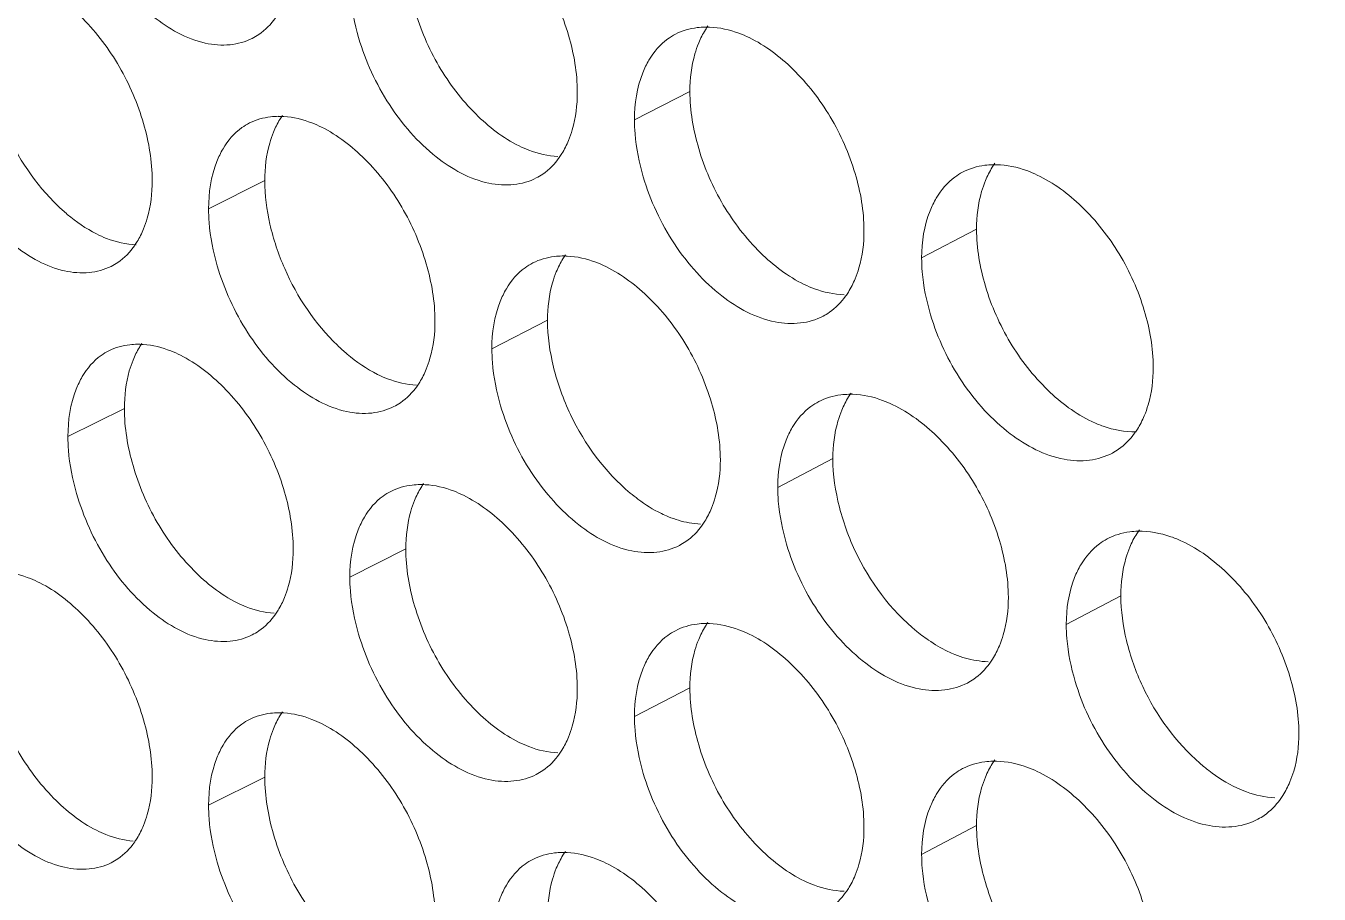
# Model space of a CAD drawing. Header units: millimetres. Extents: x 1177 to 4147, y 93 to 2194.
# Drawn here: x 2580.43 to 2597.5, y 1020.94 to 1032.4 of the extents above; entities that cross this region are included whole.
import ezdxf

# ---------------------------------------------------------------- set-up
doc = ezdxf.new("R2010")
doc.units = ezdxf.units.MM
doc.header["$LTSCALE"] = 0.1
doc.layers.get('0').update_dxf_attribs({"lineweight": 13})
doc.layers.add('标注', color=251, linetype='Continuous', lineweight=9)

# ---------------------------------------------------------------- blocks, each defined once
blk = doc.blocks.new('02')
blk.add_open_spline([(4464.256, 1081.959), (4470.898, 1078.69), (4498.426, 1065.614), (4526.651, 1054.018), (4548.28, 1045.99)], degree=3, knots=[0, 0, 0, 0, 0.242917, 1, 1, 1, 1])
at = {"layer": '标注'}
for p, q in [((4467.979, 1064.892), (4466.934, 1064.354)), ((4459.965, 1063.211), (4458.906, 1062.68)), ((4473.382, 1062.295), (4472.348, 1061.752)), ((4465.295, 1060.576), (4464.246, 1060.04)), ((4457.319, 1058.913), (4456.254, 1058.384)), ((4470.674, 1057.966), (4469.635, 1057.425)), ((4462.624, 1056.265), (4461.569, 1055.732)), ((4476.103, 1055.381), (4475.073, 1054.836)), ((4467.979, 1053.642), (4466.934, 1053.104)), ((4459.965, 1051.961), (4458.906, 1051.43)), ((4473.382, 1051.045), (4472.348, 1050.502))]:
    blk.add_line(p, q, dxfattribs=at)
for centre, radius, start, end in [((4468.29, 1064.608), 1.498, 87.7255, 90.8684), ((4460.232, 1062.954), 1.468, 86.3729, 90.4645), ((4473.723, 1061.993), 1.518, 88.601, 91.1331), ((4465.592, 1060.301), 1.488, 87.2799, 90.7347), ((4457.571, 1058.665), 1.459, 85.9113, 90.3279), ((4471.001, 1057.672), 1.508, 88.1658, 91.0012), ((4462.906, 1055.999), 1.478, 86.8291, 90.6001), ((4468.29, 1053.358), 1.498, 87.7255, 90.8684), ((4460.232, 1051.704), 1.468, 86.3729, 90.4645), ((4473.723, 1050.743), 1.518, 88.601, 91.1331), ((4465.592, 1049.051), 1.488, 87.2799, 90.7347)]:
    blk.add_arc(centre, radius, start, end, dxfattribs=at)
for points, knots in [([(4456.418, 1068.558), (4456.546, 1068.115), (4456.925, 1067.28), (4457.757, 1066.303), (4458.624, 1065.801), (4459.301, 1065.746), (4459.599, 1065.827), (4459.729, 1065.892)], [0, 0, 0, 0, 0.294207, 0.574275, 0.808437, 0.907868, 1, 1, 1, 1]), ([(4465.857, 1064.878), (4465.857, 1065.24), (4465.726, 1065.992), (4465.272, 1067.038), (4464.593, 1067.926), (4464.014, 1068.376), (4463.709, 1068.526)], [0, 0, 0, 0, 0.246547, 0.510848, 0.769286, 1, 1, 1, 1]), ([(4462.624, 1067.515), (4462.624, 1067.152), (4462.754, 1066.401), (4463.204, 1065.353), (4463.879, 1064.465), (4464.456, 1064.014), (4464.76, 1063.865)], [0, 0, 0, 0, 0.246852, 0.511298, 0.769575, 1, 1, 1, 1]), ([(4457.844, 1063.211), (4457.844, 1063.574), (4457.715, 1064.325), (4457.268, 1065.375), (4456.598, 1066.266), (4456.027, 1066.722), (4455.726, 1066.874)], [0, 0, 0, 0, 0.247093, 0.511885, 0.770247, 1, 1, 1, 1]), ([(4461.569, 1066.982), (4461.569, 1066.895), (4461.585, 1066.532), (4461.657, 1066.172), (4461.734, 1065.907)], [0, 0, 0, 0, 0.238599, 1, 1, 1, 1]), ([(4459.729, 1065.892), (4459.772, 1065.914), (4459.942, 1066.014), (4460.083, 1066.161), (4460.169, 1066.283)], [0, 0, 0, 0, 0.244538, 1, 1, 1, 1]), ([(4468.267, 1066.106), (4468.217, 1066.106), (4468.024, 1066.093), (4467.834, 1066.037), (4467.706, 1065.971)], [0, 0, 0, 0, 0.258469, 1, 1, 1, 1]), ([(4468.32, 1066.128), (4468.303, 1066.104), (4468.236, 1066.002), (4468.18, 1065.892), (4468.145, 1065.806)], [0, 0, 0, 0, 0.242804, 1, 1, 1, 1]), ([(4469.094, 1065.908), (4469.032, 1065.938), (4468.795, 1066.04), (4468.538, 1066.098), (4468.349, 1066.105)], [0, 0, 0, 0, 0.266791, 1, 1, 1, 1]), ([(4454.685, 1065.871), (4454.685, 1065.592), (4454.762, 1065.014), (4455.131, 1063.904), (4455.642, 1063.141), (4456.067, 1062.733)], [0, 0, 0, 0, 0.238787, 0.495008, 1, 1, 1, 1]), ([(4461.734, 1065.907), (4461.864, 1065.462), (4462.249, 1064.627), (4463.091, 1063.652), (4463.97, 1063.156), (4464.653, 1063.109), (4464.954, 1063.193), (4465.084, 1063.26)], [0, 0, 0, 0, 0.293319, 0.572966, 0.807416, 0.907301, 1, 1, 1, 1]), ([(4467.706, 1065.971), (4467.656, 1065.945), (4467.456, 1065.822), (4467.298, 1065.637), (4467.208, 1065.484)], [0, 0, 0, 0, 0.243166, 1, 1, 1, 1]), ([(4471.261, 1062.27), (4471.261, 1062.633), (4471.129, 1063.384), (4470.671, 1064.429), (4469.985, 1065.313), (4469.401, 1065.761), (4469.094, 1065.908)], [0, 0, 0, 0, 0.246187, 0.510161, 0.768649, 1, 1, 1, 1]), ([(4468.145, 1065.806), (4468.117, 1065.739), (4468.016, 1065.445), (4467.979, 1065.131), (4467.979, 1064.892)], [0, 0, 0, 0, 0.233432, 1, 1, 1, 1]), ([(4467.208, 1065.484), (4467.163, 1065.407), (4466.993, 1065.054), (4466.934, 1064.655), (4466.934, 1064.354)], [0, 0, 0, 0, 0.22887, 1, 1, 1, 1]), ([(4465.691, 1063.965), (4465.719, 1064.032), (4465.82, 1064.326), (4465.857, 1064.64), (4465.857, 1064.878)], [0, 0, 0, 0, 0.23337, 1, 1, 1, 1]), ([(4467.979, 1064.892), (4467.979, 1064.53), (4468.109, 1063.779), (4468.564, 1062.733), (4469.246, 1061.847), (4469.828, 1061.4), (4470.134, 1061.252)], [0, 0, 0, 0, 0.246491, 0.510612, 0.768939, 1, 1, 1, 1]), ([(4460.221, 1064.423), (4460.172, 1064.422), (4459.986, 1064.411), (4459.802, 1064.359), (4459.679, 1064.297)], [0, 0, 0, 0, 0.258432, 1, 1, 1, 1]), ([(4460.298, 1064.438), (4460.281, 1064.414), (4460.216, 1064.314), (4460.163, 1064.207), (4460.129, 1064.123)], [0, 0, 0, 0, 0.242625, 1, 1, 1, 1]), ([(4461.036, 1064.219), (4460.977, 1064.248), (4460.751, 1064.348), (4460.506, 1064.408), (4460.325, 1064.42)], [0, 0, 0, 0, 0.266738, 1, 1, 1, 1]), ([(4453.778, 1064.269), (4453.905, 1063.825), (4454.28, 1062.992), (4455.002, 1062.143), (4455.671, 1061.681), (4456.166, 1061.49), (4456.644, 1061.449), (4456.941, 1061.529), (4457.07, 1061.593)], [0, 0, 0, 0, 0.294183, 0.574014, 0.698487, 0.809259, 0.908301, 1, 1, 1, 1]), ([(4459.679, 1064.297), (4459.628, 1064.272), (4459.426, 1064.15), (4459.268, 1063.964), (4459.178, 1063.811)], [0, 0, 0, 0, 0.242682, 1, 1, 1, 1]), ([(4463.174, 1060.566), (4463.174, 1060.928), (4463.043, 1061.68), (4462.592, 1062.728), (4461.916, 1063.616), (4461.339, 1064.069), (4461.036, 1064.219)], [0, 0, 0, 0, 0.246729, 0.511193, 0.769606, 1, 1, 1, 1]), ([(4466.934, 1064.354), (4466.934, 1064.268), (4466.95, 1063.905), (4467.022, 1063.545), (4467.1, 1063.28)], [0, 0, 0, 0, 0.238665, 1, 1, 1, 1]), ([(4460.129, 1064.123), (4460.102, 1064.056), (4460.002, 1063.762), (4459.965, 1063.449), (4459.965, 1063.211)], [0, 0, 0, 0, 0.232984, 1, 1, 1, 1]), ([(4465.517, 1063.645), (4465.534, 1063.669), (4465.601, 1063.77), (4465.656, 1063.88), (4465.691, 1063.965)], [0, 0, 0, 0, 0.242757, 1, 1, 1, 1]), ([(4459.178, 1063.811), (4459.133, 1063.734), (4458.964, 1063.381), (4458.906, 1062.981), (4458.906, 1062.68)], [0, 0, 0, 0, 0.228131, 1, 1, 1, 1]), ([(4464.76, 1063.865), (4464.821, 1063.835), (4465.052, 1063.734), (4465.304, 1063.675), (4465.489, 1063.666)], [0, 0, 0, 0, 0.266716, 1, 1, 1, 1]), ([(4465.084, 1063.26), (4465.126, 1063.282), (4465.294, 1063.381), (4465.433, 1063.525), (4465.517, 1063.645)], [0, 0, 0, 0, 0.244921, 1, 1, 1, 1]), ([(4473.693, 1063.51), (4473.642, 1063.509), (4473.444, 1063.495), (4473.249, 1063.437), (4473.119, 1063.369)], [0, 0, 0, 0, 0.258498, 1, 1, 1, 1]), ([(4473.73, 1063.537), (4473.712, 1063.512), (4473.643, 1063.409), (4473.586, 1063.297), (4473.55, 1063.21)], [0, 0, 0, 0, 0.242934, 1, 1, 1, 1]), ([(4474.527, 1063.316), (4474.463, 1063.347), (4474.219, 1063.449), (4473.954, 1063.506), (4473.76, 1063.51)], [0, 0, 0, 0, 0.266809, 1, 1, 1, 1]), ([(4457.68, 1062.299), (4457.707, 1062.366), (4457.807, 1062.66), (4457.844, 1062.973), (4457.844, 1063.211)], [0, 0, 0, 0, 0.232922, 1, 1, 1, 1]), ([(4459.965, 1063.211), (4459.965, 1062.935), (4460.041, 1062.364), (4460.407, 1061.266), (4460.913, 1060.51), (4461.334, 1060.105)], [0, 0, 0, 0, 0.238387, 0.494137, 1, 1, 1, 1]), ([(4467.1, 1063.28), (4467.232, 1062.835), (4467.528, 1062.194), (4468.087, 1061.474), (4468.68, 1060.913), (4469.366, 1060.537), (4470.055, 1060.497), (4470.357, 1060.585), (4470.489, 1060.653)], [0, 0, 0, 0, 0.29218, 0.435922, 0.57205, 0.806581, 0.906826, 1, 1, 1, 1]), ([(4473.119, 1063.369), (4473.069, 1063.342), (4472.87, 1063.218), (4472.713, 1063.033), (4472.623, 1062.881)], [0, 0, 0, 0, 0.243471, 1, 1, 1, 1]), ([(4473.55, 1063.21), (4473.522, 1063.143), (4473.42, 1062.848), (4473.382, 1062.534), (4473.382, 1062.295)], [0, 0, 0, 0, 0.23373, 1, 1, 1, 1]), ([(4476.714, 1059.689), (4476.714, 1060.051), (4476.581, 1060.802), (4476.118, 1061.845), (4475.425, 1062.727), (4474.836, 1063.17), (4474.527, 1063.316)], [0, 0, 0, 0, 0.245829, 0.509477, 0.768016, 1, 1, 1, 1]), ([(4456.067, 1062.733), (4456.124, 1062.678), (4456.346, 1062.478), (4456.595, 1062.305), (4456.791, 1062.206)], [0, 0, 0, 0, 0.264207, 1, 1, 1, 1]), ([(4458.906, 1062.68), (4458.906, 1062.593), (4458.921, 1062.23), (4458.993, 1061.87), (4459.07, 1061.604)], [0, 0, 0, 0, 0.238567, 1, 1, 1, 1]), ([(4472.623, 1062.881), (4472.578, 1062.804), (4472.407, 1062.452), (4472.348, 1062.053), (4472.348, 1061.752)], [0, 0, 0, 0, 0.229361, 1, 1, 1, 1]), ([(4456.791, 1062.206), (4456.854, 1062.174), (4457.092, 1062.067), (4457.352, 1062.007), (4457.543, 1062)], [0, 0, 0, 0, 0.26808, 1, 1, 1, 1]), ([(4457.513, 1061.987), (4457.529, 1062.01), (4457.594, 1062.11), (4457.646, 1062.216), (4457.68, 1062.299)], [0, 0, 0, 0, 0.242584, 1, 1, 1, 1]), ([(4471.094, 1061.357), (4471.122, 1061.424), (4471.224, 1061.718), (4471.261, 1062.032), (4471.261, 1062.27)], [0, 0, 0, 0, 0.233669, 1, 1, 1, 1]), ([(4473.382, 1062.295), (4473.382, 1061.933), (4473.514, 1061.182), (4473.973, 1060.138), (4474.662, 1059.255), (4475.249, 1058.811), (4475.558, 1058.665)], [0, 0, 0, 0, 0.246134, 0.50993, 0.768307, 1, 1, 1, 1]), ([(4457.07, 1061.593), (4457.113, 1061.615), (4457.286, 1061.715), (4457.428, 1061.863), (4457.513, 1061.987)], [0, 0, 0, 0, 0.244338, 1, 1, 1, 1]), ([(4465.573, 1061.789), (4465.523, 1061.788), (4465.333, 1061.776), (4465.144, 1061.721), (4465.018, 1061.657)], [0, 0, 0, 0, 0.258456, 1, 1, 1, 1]), ([(4465.634, 1061.809), (4465.617, 1061.784), (4465.55, 1061.683), (4465.496, 1061.574), (4465.461, 1061.489)], [0, 0, 0, 0, 0.242742, 1, 1, 1, 1]), ([(4466.395, 1061.589), (4466.334, 1061.619), (4466.101, 1061.72), (4465.849, 1061.778), (4465.662, 1061.787)], [0, 0, 0, 0, 0.266777, 1, 1, 1, 1]), ([(4472.348, 1061.752), (4472.348, 1061.665), (4472.364, 1061.303), (4472.437, 1060.943), (4472.516, 1060.679)], [0, 0, 0, 0, 0.238732, 1, 1, 1, 1]), ([(4459.07, 1061.604), (4459.198, 1061.16), (4459.581, 1060.325), (4460.418, 1059.35), (4461.291, 1058.85), (4461.971, 1058.799), (4462.27, 1058.882), (4462.4, 1058.948)], [0, 0, 0, 0, 0.293762, 0.573619, 0.807925, 0.907583, 1, 1, 1, 1]), ([(4465.018, 1061.657), (4464.967, 1061.631), (4464.767, 1061.509), (4464.609, 1061.323), (4464.519, 1061.17)], [0, 0, 0, 0, 0.243008, 1, 1, 1, 1]), ([(4465.461, 1061.489), (4465.433, 1061.422), (4465.332, 1061.128), (4465.295, 1060.814), (4465.295, 1060.576)], [0, 0, 0, 0, 0.233282, 1, 1, 1, 1]), ([(4468.553, 1057.946), (4468.553, 1058.308), (4468.422, 1059.06), (4467.966, 1060.106), (4467.283, 1060.991), (4466.701, 1061.44), (4466.395, 1061.589)], [0, 0, 0, 0, 0.246367, 0.510504, 0.768967, 1, 1, 1, 1]), ([(4470.134, 1061.252), (4470.197, 1061.222), (4470.436, 1061.12), (4470.695, 1061.063), (4470.886, 1061.057)], [0, 0, 0, 0, 0.266739, 1, 1, 1, 1]), ([(4470.915, 1061.032), (4470.933, 1061.056), (4471.002, 1061.159), (4471.058, 1061.27), (4471.094, 1061.357)], [0, 0, 0, 0, 0.242883, 1, 1, 1, 1]), ([(4464.519, 1061.17), (4464.474, 1061.093), (4464.304, 1060.74), (4464.246, 1060.341), (4464.246, 1060.04)], [0, 0, 0, 0, 0.228624, 1, 1, 1, 1]), ([(4470.489, 1060.653), (4470.53, 1060.675), (4470.694, 1060.774), (4470.831, 1060.914), (4470.915, 1061.032)], [0, 0, 0, 0, 0.245281, 1, 1, 1, 1]), ([(4463.008, 1059.653), (4463.036, 1059.72), (4463.137, 1060.014), (4463.174, 1060.328), (4463.174, 1060.566)], [0, 0, 0, 0, 0.233221, 1, 1, 1, 1]), ([(4465.295, 1060.576), (4465.295, 1060.279), (4465.384, 1059.664), (4465.802, 1058.5), (4466.38, 1057.714), (4466.856, 1057.316)], [0, 0, 0, 0, 0.239992, 0.497608, 1, 1, 1, 1]), ([(4472.516, 1060.679), (4472.649, 1060.233), (4472.949, 1059.592), (4473.515, 1058.874), (4474.116, 1058.314), (4474.81, 1057.944), (4475.505, 1057.91), (4475.81, 1058.002), (4475.943, 1058.072)], [0, 0, 0, 0, 0.291305, 0.434775, 0.570777, 0.805593, 0.906279, 1, 1, 1, 1]), ([(4457.027, 1060.002), (4456.976, 1059.976), (4456.774, 1059.855), (4456.616, 1059.669), (4456.526, 1059.516)], [0, 0, 0, 0, 0.242512, 1, 1, 1, 1]), ([(4457.563, 1060.124), (4457.516, 1060.124), (4457.332, 1060.113), (4457.149, 1060.062), (4457.027, 1060.002)], [0, 0, 0, 0, 0.258421, 1, 1, 1, 1]), ([(4457.648, 1060.137), (4457.632, 1060.113), (4457.568, 1060.014), (4457.516, 1059.907), (4457.482, 1059.825)], [0, 0, 0, 0, 0.242569, 1, 1, 1, 1]), ([(4458.374, 1059.918), (4458.316, 1059.947), (4458.094, 1060.047), (4457.853, 1060.108), (4457.675, 1060.12)], [0, 0, 0, 0, 0.266713, 1, 1, 1, 1]), ([(4461.334, 1060.105), (4461.393, 1060.048), (4461.625, 1059.838), (4461.885, 1059.658), (4462.091, 1059.556)], [0, 0, 0, 0, 0.264309, 1, 1, 1, 1]), ([(4464.246, 1060.04), (4464.246, 1059.953), (4464.261, 1059.59), (4464.333, 1059.23), (4464.411, 1058.965)], [0, 0, 0, 0, 0.238632, 1, 1, 1, 1]), ([(4457.482, 1059.825), (4457.455, 1059.758), (4457.355, 1059.464), (4457.319, 1059.15), (4457.319, 1058.913)], [0, 0, 0, 0, 0.232835, 1, 1, 1, 1]), ([(4460.502, 1056.26), (4460.502, 1056.623), (4460.373, 1057.375), (4459.923, 1058.423), (4459.251, 1059.313), (4458.677, 1059.767), (4458.374, 1059.918)], [0, 0, 0, 0, 0.246911, 0.511538, 0.769926, 1, 1, 1, 1]), ([(4456.526, 1059.516), (4456.481, 1059.439), (4456.312, 1059.085), (4456.254, 1058.686), (4456.254, 1058.384)], [0, 0, 0, 0, 0.227885, 1, 1, 1, 1]), ([(4462.091, 1059.556), (4462.152, 1059.525), (4462.385, 1059.423), (4462.638, 1059.363), (4462.824, 1059.355)], [0, 0, 0, 0, 0.26706, 1, 1, 1, 1]), ([(4462.837, 1059.336), (4462.854, 1059.36), (4462.92, 1059.46), (4462.974, 1059.569), (4463.008, 1059.653)], [0, 0, 0, 0, 0.242697, 1, 1, 1, 1]), ([(4476.545, 1058.775), (4476.573, 1058.842), (4476.676, 1059.136), (4476.714, 1059.45), (4476.714, 1059.689)], [0, 0, 0, 0, 0.233967, 1, 1, 1, 1]), ([(4462.4, 1058.948), (4462.443, 1058.97), (4462.612, 1059.069), (4462.752, 1059.215), (4462.837, 1059.336)], [0, 0, 0, 0, 0.244733, 1, 1, 1, 1]), ([(4470.407, 1059.042), (4470.356, 1059.015), (4470.157, 1058.892), (4470, 1058.707), (4469.91, 1058.555)], [0, 0, 0, 0, 0.24332, 1, 1, 1, 1]), ([(4470.974, 1059.18), (4470.924, 1059.179), (4470.728, 1059.166), (4470.535, 1059.109), (4470.407, 1059.042)], [0, 0, 0, 0, 0.258483, 1, 1, 1, 1]), ([(4471.019, 1059.204), (4471.002, 1059.18), (4470.933, 1059.077), (4470.877, 1058.966), (4470.842, 1058.88)], [0, 0, 0, 0, 0.242868, 1, 1, 1, 1]), ([(4471.804, 1058.984), (4471.742, 1059.014), (4471.501, 1059.116), (4471.24, 1059.174), (4471.049, 1059.18)], [0, 0, 0, 0, 0.266802, 1, 1, 1, 1]), ([(4457.319, 1058.913), (4457.319, 1058.55), (4457.447, 1057.798), (4457.893, 1056.749), (4458.561, 1055.858), (4459.134, 1055.403), (4459.435, 1055.252)], [0, 0, 0, 0, 0.247215, 0.511988, 0.770214, 1, 1, 1, 1]), ([(4464.411, 1058.965), (4464.542, 1058.52), (4464.836, 1057.88), (4465.392, 1057.159), (4465.981, 1056.597), (4466.662, 1056.219), (4467.348, 1056.174), (4467.649, 1056.261), (4467.78, 1056.328)], [0, 0, 0, 0, 0.292621, 0.4365, 0.572692, 0.807081, 0.907102, 1, 1, 1, 1]), ([(4470.842, 1058.88), (4470.814, 1058.813), (4470.712, 1058.518), (4470.674, 1058.204), (4470.674, 1057.966)], [0, 0, 0, 0, 0.233581, 1, 1, 1, 1]), ([(4473.982, 1055.351), (4473.982, 1055.714), (4473.849, 1056.465), (4473.388, 1057.509), (4472.699, 1058.392), (4472.112, 1058.837), (4471.804, 1058.984)], [0, 0, 0, 0, 0.246007, 0.509819, 0.768332, 1, 1, 1, 1]), ([(4469.91, 1058.555), (4469.864, 1058.478), (4469.694, 1058.125), (4469.635, 1057.726), (4469.635, 1057.425)], [0, 0, 0, 0, 0.229116, 1, 1, 1, 1]), ([(4475.558, 1058.665), (4475.627, 1058.633), (4475.891, 1058.523), (4476.181, 1058.468), (4476.39, 1058.473)], [0, 0, 0, 0, 0.268088, 1, 1, 1, 1]), ([(4476.362, 1058.444), (4476.38, 1058.469), (4476.451, 1058.573), (4476.508, 1058.686), (4476.545, 1058.775)], [0, 0, 0, 0, 0.243017, 1, 1, 1, 1]), ([(4456.254, 1058.384), (4456.254, 1058.298), (4456.27, 1057.934), (4456.341, 1057.574), (4456.418, 1057.308)], [0, 0, 0, 0, 0.238534, 1, 1, 1, 1]), ([(4475.943, 1058.072), (4475.983, 1058.094), (4476.144, 1058.192), (4476.279, 1058.329), (4476.362, 1058.444)], [0, 0, 0, 0, 0.245619, 1, 1, 1, 1]), ([(4468.386, 1057.033), (4468.414, 1057.1), (4468.516, 1057.394), (4468.553, 1057.708), (4468.553, 1057.946)], [0, 0, 0, 0, 0.233519, 1, 1, 1, 1]), ([(4470.674, 1057.966), (4470.674, 1057.658), (4470.771, 1057.018), (4471.222, 1055.819), (4471.845, 1055.017), (4472.354, 1054.631)], [0, 0, 0, 0, 0.240936, 0.499596, 1, 1, 1, 1]), ([(4462.342, 1057.349), (4462.291, 1057.323), (4462.09, 1057.201), (4461.932, 1057.016), (4461.842, 1056.863)], [0, 0, 0, 0, 0.242847, 1, 1, 1, 1]), ([(4462.89, 1057.477), (4462.842, 1057.477), (4462.653, 1057.466), (4462.467, 1057.412), (4462.342, 1057.349)], [0, 0, 0, 0, 0.258444, 1, 1, 1, 1]), ([(4462.96, 1057.495), (4462.943, 1057.471), (4462.877, 1057.37), (4462.823, 1057.262), (4462.789, 1057.178)], [0, 0, 0, 0, 0.242682, 1, 1, 1, 1]), ([(4463.709, 1057.276), (4463.649, 1057.305), (4463.42, 1057.406), (4463.171, 1057.465), (4462.988, 1057.475)], [0, 0, 0, 0, 0.266759, 1, 1, 1, 1]), ([(4466.856, 1057.316), (4466.903, 1057.277), (4467.086, 1057.132), (4467.286, 1057.006), (4467.441, 1056.931)], [0, 0, 0, 0, 0.26134, 1, 1, 1, 1]), ([(4469.635, 1057.425), (4469.635, 1057.338), (4469.651, 1056.975), (4469.724, 1056.616), (4469.802, 1056.351)], [0, 0, 0, 0, 0.238699, 1, 1, 1, 1]), ([(4456.418, 1057.308), (4456.546, 1056.865), (4456.925, 1056.03), (4457.757, 1055.053), (4458.624, 1054.551), (4459.301, 1054.496), (4459.599, 1054.577), (4459.729, 1054.642)], [0, 0, 0, 0, 0.294207, 0.574275, 0.808437, 0.907868, 1, 1, 1, 1]), ([(4462.789, 1057.178), (4462.761, 1057.111), (4462.661, 1056.817), (4462.624, 1056.503), (4462.624, 1056.265)], [0, 0, 0, 0, 0.233133, 1, 1, 1, 1]), ([(4465.857, 1053.628), (4465.857, 1053.99), (4465.726, 1054.742), (4465.272, 1055.788), (4464.593, 1056.676), (4464.014, 1057.126), (4463.709, 1057.276)], [0, 0, 0, 0, 0.246547, 0.510848, 0.769286, 1, 1, 1, 1]), ([(4461.842, 1056.863), (4461.797, 1056.786), (4461.628, 1056.432), (4461.569, 1056.033), (4461.569, 1055.732)], [0, 0, 0, 0, 0.228378, 1, 1, 1, 1]), ([(4467.441, 1056.931), (4467.484, 1056.909), (4467.653, 1056.834), (4467.831, 1056.78), (4467.965, 1056.757)], [0, 0, 0, 0, 0.261713, 1, 1, 1, 1]), ([(4468.21, 1056.71), (4468.227, 1056.734), (4468.295, 1056.837), (4468.351, 1056.947), (4468.386, 1057.033)], [0, 0, 0, 0, 0.242819, 1, 1, 1, 1]), ([(4467.78, 1056.328), (4467.822, 1056.35), (4467.988, 1056.449), (4468.126, 1056.591), (4468.21, 1056.71)], [0, 0, 0, 0, 0.245104, 1, 1, 1, 1]), ([(4476.424, 1056.597), (4476.373, 1056.596), (4476.173, 1056.581), (4475.975, 1056.522), (4475.844, 1056.452)], [0, 0, 0, 0, 0.258513, 1, 1, 1, 1]), ([(4476.453, 1056.626), (4476.435, 1056.601), (4476.365, 1056.497), (4476.308, 1056.384), (4476.271, 1056.296)], [0, 0, 0, 0, 0.243002, 1, 1, 1, 1]), ([(4477.262, 1056.405), (4477.192, 1056.438), (4476.926, 1056.547), (4476.635, 1056.602), (4476.424, 1056.597)], [0, 0, 0, 0, 0.268167, 1, 1, 1, 1]), ([(4469.802, 1056.351), (4469.934, 1055.906), (4470.232, 1055.265), (4470.795, 1054.546), (4471.392, 1053.985), (4472.082, 1053.612), (4472.774, 1053.575), (4473.078, 1053.665), (4473.209, 1053.734)], [0, 0, 0, 0, 0.291742, 0.435347, 0.571412, 0.806086, 0.906551, 1, 1, 1, 1]), ([(4475.844, 1056.452), (4475.794, 1056.425), (4475.595, 1056.301), (4475.439, 1056.116), (4475.349, 1055.964)], [0, 0, 0, 0, 0.243618, 1, 1, 1, 1]), ([(4479.459, 1052.783), (4479.459, 1053.145), (4479.325, 1053.895), (4478.86, 1054.938), (4478.163, 1055.818), (4477.572, 1056.26), (4477.262, 1056.405)], [0, 0, 0, 0, 0.245651, 0.509137, 0.767701, 1, 1, 1, 1]), ([(4460.338, 1055.348), (4460.365, 1055.415), (4460.466, 1055.709), (4460.502, 1056.022), (4460.502, 1056.26)], [0, 0, 0, 0, 0.233071, 1, 1, 1, 1]), ([(4462.624, 1056.265), (4462.624, 1055.902), (4462.754, 1055.151), (4463.204, 1054.103), (4463.879, 1053.215), (4464.456, 1052.764), (4464.76, 1052.615)], [0, 0, 0, 0, 0.246852, 0.511298, 0.769575, 1, 1, 1, 1]), ([(4476.271, 1056.296), (4476.243, 1056.229), (4476.14, 1055.935), (4476.103, 1055.62), (4476.103, 1055.381)], [0, 0, 0, 0, 0.233879, 1, 1, 1, 1]), ([(4475.349, 1055.964), (4475.303, 1055.887), (4475.133, 1055.535), (4475.073, 1055.136), (4475.073, 1054.836)], [0, 0, 0, 0, 0.229607, 1, 1, 1, 1]), ([(4455.726, 1055.624), (4455.669, 1055.653), (4455.45, 1055.752), (4455.213, 1055.813), (4455.038, 1055.827)], [0, 0, 0, 0, 0.266684, 1, 1, 1, 1]), ([(4457.844, 1051.961), (4457.844, 1052.324), (4457.715, 1053.075), (4457.268, 1054.125), (4456.598, 1055.016), (4456.027, 1055.472), (4455.726, 1055.624)], [0, 0, 0, 0, 0.247093, 0.511885, 0.770247, 1, 1, 1, 1]), ([(4461.569, 1055.732), (4461.569, 1055.645), (4461.585, 1055.282), (4461.657, 1054.922), (4461.734, 1054.657)], [0, 0, 0, 0, 0.238599, 1, 1, 1, 1]), ([(4476.103, 1055.381), (4476.103, 1055.097), (4476.186, 1054.505), (4476.586, 1053.378), (4477.138, 1052.615), (4477.593, 1052.22)], [0, 0, 0, 0, 0.23869, 0.49482, 1, 1, 1, 1]), ([(4459.435, 1055.252), (4459.494, 1055.223), (4459.718, 1055.123), (4459.961, 1055.063), (4460.141, 1055.051)], [0, 0, 0, 0, 0.266679, 1, 1, 1, 1]), ([(4460.169, 1055.033), (4460.185, 1055.057), (4460.25, 1055.157), (4460.304, 1055.265), (4460.338, 1055.348)], [0, 0, 0, 0, 0.24264, 1, 1, 1, 1]), ([(4473.813, 1054.438), (4473.841, 1054.505), (4473.944, 1054.799), (4473.982, 1055.113), (4473.982, 1055.351)], [0, 0, 0, 0, 0.233818, 1, 1, 1, 1]), ([(4459.729, 1054.642), (4459.772, 1054.664), (4459.942, 1054.764), (4460.083, 1054.911), (4460.169, 1055.033)], [0, 0, 0, 0, 0.244538, 1, 1, 1, 1]), ([(4468.32, 1054.878), (4468.303, 1054.854), (4468.236, 1054.752), (4468.18, 1054.642), (4468.145, 1054.556)], [0, 0, 0, 0, 0.242804, 1, 1, 1, 1]), ([(4461.734, 1054.657), (4461.864, 1054.212), (4462.249, 1053.377), (4463.091, 1052.402), (4463.97, 1051.906), (4464.653, 1051.859), (4464.954, 1051.943), (4465.084, 1052.01)], [0, 0, 0, 0, 0.293319, 0.572966, 0.807416, 0.907301, 1, 1, 1, 1]), ([(4467.706, 1054.721), (4467.656, 1054.695), (4467.456, 1054.572), (4467.298, 1054.387), (4467.208, 1054.234)], [0, 0, 0, 0, 0.243166, 1, 1, 1, 1]), ([(4468.267, 1054.856), (4468.217, 1054.856), (4468.024, 1054.843), (4467.834, 1054.787), (4467.706, 1054.721)], [0, 0, 0, 0, 0.258469, 1, 1, 1, 1]), ([(4469.094, 1054.658), (4469.032, 1054.688), (4468.795, 1054.79), (4468.538, 1054.848), (4468.349, 1054.855)], [0, 0, 0, 0, 0.266791, 1, 1, 1, 1]), ([(4471.261, 1051.02), (4471.261, 1051.383), (4471.129, 1052.134), (4470.671, 1053.179), (4469.985, 1054.063), (4469.401, 1054.511), (4469.094, 1054.658)], [0, 0, 0, 0, 0.246187, 0.510161, 0.768649, 1, 1, 1, 1]), ([(4475.073, 1054.836), (4475.073, 1054.749), (4475.089, 1054.386), (4475.163, 1054.027), (4475.242, 1053.763)], [0, 0, 0, 0, 0.238766, 1, 1, 1, 1]), ([(4454.685, 1054.621), (4454.685, 1054.258), (4454.813, 1053.506), (4455.256, 1052.456), (4455.921, 1051.564), (4456.491, 1051.107), (4456.791, 1050.956)], [0, 0, 0, 0, 0.247397, 0.512334, 0.770535, 1, 1, 1, 1]), ([(4468.145, 1054.556), (4468.117, 1054.489), (4468.016, 1054.195), (4467.979, 1053.881), (4467.979, 1053.642)], [0, 0, 0, 0, 0.233432, 1, 1, 1, 1]), ([(4472.354, 1054.631), (4472.394, 1054.601), (4472.548, 1054.489), (4472.713, 1054.391), (4472.84, 1054.331)], [0, 0, 0, 0, 0.259395, 1, 1, 1, 1]), ([(4473.633, 1054.11), (4473.65, 1054.134), (4473.72, 1054.238), (4473.777, 1054.35), (4473.813, 1054.438)], [0, 0, 0, 0, 0.242949, 1, 1, 1, 1]), ([(4467.208, 1054.234), (4467.163, 1054.157), (4466.993, 1053.804), (4466.934, 1053.405), (4466.934, 1053.104)], [0, 0, 0, 0, 0.22887, 1, 1, 1, 1]), ([(4472.84, 1054.331), (4472.885, 1054.309), (4473.058, 1054.233), (4473.242, 1054.18), (4473.38, 1054.158)], [0, 0, 0, 0, 0.261722, 1, 1, 1, 1]), ([(4473.209, 1053.734), (4473.251, 1053.756), (4473.413, 1053.854), (4473.549, 1053.994), (4473.633, 1054.11)], [0, 0, 0, 0, 0.245453, 1, 1, 1, 1]), ([(4475.242, 1053.763), (4475.375, 1053.316), (4475.677, 1052.675), (4476.248, 1051.958), (4476.852, 1051.399), (4477.551, 1051.032), (4478.249, 1051.001), (4478.555, 1051.095), (4478.688, 1051.166)], [0, 0, 0, 0, 0.290871, 0.434206, 0.570147, 0.805105, 0.906009, 1, 1, 1, 1]), ([(4465.691, 1052.715), (4465.719, 1052.782), (4465.82, 1053.076), (4465.857, 1053.39), (4465.857, 1053.628)], [0, 0, 0, 0, 0.23337, 1, 1, 1, 1]), ([(4467.979, 1053.642), (4467.979, 1053.28), (4468.109, 1052.529), (4468.564, 1051.483), (4469.246, 1050.597), (4469.828, 1050.15), (4470.134, 1050.002)], [0, 0, 0, 0, 0.246491, 0.510612, 0.768939, 1, 1, 1, 1]), ([(4460.221, 1053.173), (4460.172, 1053.172), (4459.986, 1053.161), (4459.802, 1053.109), (4459.679, 1053.047)], [0, 0, 0, 0, 0.258432, 1, 1, 1, 1]), ([(4460.298, 1053.188), (4460.281, 1053.164), (4460.216, 1053.064), (4460.163, 1052.957), (4460.129, 1052.873)], [0, 0, 0, 0, 0.242625, 1, 1, 1, 1]), ([(4453.778, 1053.019), (4453.905, 1052.575), (4454.28, 1051.742), (4455.002, 1050.893), (4455.671, 1050.431), (4456.166, 1050.24), (4456.644, 1050.199), (4456.941, 1050.279), (4457.07, 1050.343)], [0, 0, 0, 0, 0.294183, 0.574014, 0.698487, 0.809259, 0.908301, 1, 1, 1, 1]), ([(4459.679, 1053.047), (4459.628, 1053.022), (4459.426, 1052.9), (4459.268, 1052.714), (4459.178, 1052.561)], [0, 0, 0, 0, 0.242682, 1, 1, 1, 1]), ([(4461.036, 1052.969), (4460.977, 1052.998), (4460.751, 1053.098), (4460.506, 1053.158), (4460.325, 1053.17)], [0, 0, 0, 0, 0.266738, 1, 1, 1, 1]), ([(4463.174, 1049.316), (4463.174, 1049.678), (4463.043, 1050.43), (4462.592, 1051.478), (4461.916, 1052.366), (4461.339, 1052.819), (4461.036, 1052.969)], [0, 0, 0, 0, 0.246729, 0.511193, 0.769606, 1, 1, 1, 1]), ([(4466.934, 1053.104), (4466.934, 1053.018), (4466.95, 1052.655), (4467.022, 1052.295), (4467.1, 1052.03)], [0, 0, 0, 0, 0.238665, 1, 1, 1, 1]), ([(4460.129, 1052.873), (4460.102, 1052.806), (4460.002, 1052.512), (4459.965, 1052.199), (4459.965, 1051.961)], [0, 0, 0, 0, 0.232984, 1, 1, 1, 1]), ([(4465.517, 1052.395), (4465.534, 1052.419), (4465.601, 1052.52), (4465.656, 1052.63), (4465.691, 1052.715)], [0, 0, 0, 0, 0.242757, 1, 1, 1, 1]), ([(4479.289, 1051.868), (4479.317, 1051.935), (4479.421, 1052.229), (4479.459, 1052.544), (4479.459, 1052.783)], [0, 0, 0, 0, 0.234117, 1, 1, 1, 1]), ([(4459.178, 1052.561), (4459.133, 1052.484), (4458.964, 1052.131), (4458.906, 1051.731), (4458.906, 1051.43)], [0, 0, 0, 0, 0.228131, 1, 1, 1, 1]), ([(4464.76, 1052.615), (4464.821, 1052.585), (4465.052, 1052.484), (4465.304, 1052.425), (4465.489, 1052.416)], [0, 0, 0, 0, 0.266716, 1, 1, 1, 1]), ([(4465.084, 1052.01), (4465.126, 1052.032), (4465.294, 1052.131), (4465.433, 1052.275), (4465.517, 1052.395)], [0, 0, 0, 0, 0.244921, 1, 1, 1, 1]), ([(4473.693, 1052.26), (4473.642, 1052.259), (4473.444, 1052.245), (4473.249, 1052.187), (4473.119, 1052.119)], [0, 0, 0, 0, 0.258498, 1, 1, 1, 1]), ([(4473.73, 1052.287), (4473.712, 1052.262), (4473.643, 1052.159), (4473.586, 1052.047), (4473.55, 1051.96)], [0, 0, 0, 0, 0.242934, 1, 1, 1, 1]), ([(4474.527, 1052.066), (4474.463, 1052.097), (4474.219, 1052.199), (4473.954, 1052.256), (4473.76, 1052.26)], [0, 0, 0, 0, 0.266809, 1, 1, 1, 1]), ([(4477.593, 1052.22), (4477.648, 1052.172), (4477.863, 1051.995), (4478.101, 1051.844), (4478.287, 1051.756)], [0, 0, 0, 0, 0.262333, 1, 1, 1, 1]), ([(4457.68, 1051.049), (4457.707, 1051.116), (4457.807, 1051.41), (4457.844, 1051.723), (4457.844, 1051.961)], [0, 0, 0, 0, 0.232922, 1, 1, 1, 1]), ([(4459.965, 1051.961), (4459.965, 1051.598), (4460.094, 1050.847), (4460.542, 1049.798), (4461.214, 1048.908), (4461.789, 1048.455), (4462.091, 1048.306)], [0, 0, 0, 0, 0.247033, 0.511643, 0.769894, 1, 1, 1, 1]), ([(4467.1, 1052.03), (4467.232, 1051.585), (4467.528, 1050.944), (4468.087, 1050.224), (4468.68, 1049.663), (4469.366, 1049.287), (4470.055, 1049.247), (4470.357, 1049.335), (4470.489, 1049.403)], [0, 0, 0, 0, 0.29218, 0.435922, 0.57205, 0.806581, 0.906826, 1, 1, 1, 1]), ([(4473.119, 1052.119), (4473.069, 1052.092), (4472.87, 1051.968), (4472.713, 1051.783), (4472.623, 1051.631)], [0, 0, 0, 0, 0.243471, 1, 1, 1, 1]), ([(4473.55, 1051.96), (4473.522, 1051.893), (4473.42, 1051.598), (4473.382, 1051.284), (4473.382, 1051.045)], [0, 0, 0, 0, 0.23373, 1, 1, 1, 1]), ([(4476.714, 1048.439), (4476.714, 1048.801), (4476.581, 1049.552), (4476.118, 1050.595), (4475.425, 1051.477), (4474.836, 1051.92), (4474.527, 1052.066)], [0, 0, 0, 0, 0.245829, 0.509477, 0.768016, 1, 1, 1, 1]), ([(4478.287, 1051.756), (4478.347, 1051.729), (4478.576, 1051.633), (4478.823, 1051.577), (4479.005, 1051.568)], [0, 0, 0, 0, 0.265271, 1, 1, 1, 1]), ([(4479.104, 1051.535), (4479.122, 1051.56), (4479.193, 1051.665), (4479.252, 1051.779), (4479.289, 1051.868)], [0, 0, 0, 0, 0.243086, 1, 1, 1, 1]), ([(4472.623, 1051.631), (4472.578, 1051.554), (4472.407, 1051.202), (4472.348, 1050.803), (4472.348, 1050.502)], [0, 0, 0, 0, 0.229361, 1, 1, 1, 1]), ([(4478.688, 1051.166), (4478.728, 1051.188), (4478.887, 1051.285), (4479.021, 1051.422), (4479.104, 1051.535)], [0, 0, 0, 0, 0.245781, 1, 1, 1, 1]), ([(4458.906, 1051.43), (4458.906, 1051.343), (4458.921, 1050.98), (4458.993, 1050.62), (4459.07, 1050.354)], [0, 0, 0, 0, 0.238567, 1, 1, 1, 1]), ([(4457.513, 1050.737), (4457.529, 1050.76), (4457.594, 1050.86), (4457.646, 1050.966), (4457.68, 1051.049)], [0, 0, 0, 0, 0.242584, 1, 1, 1, 1]), ([(4471.094, 1050.107), (4471.122, 1050.174), (4471.224, 1050.468), (4471.261, 1050.782), (4471.261, 1051.02)], [0, 0, 0, 0, 0.233669, 1, 1, 1, 1]), ([(4473.382, 1051.045), (4473.382, 1050.683), (4473.514, 1049.932), (4473.973, 1048.888), (4474.662, 1048.005), (4475.249, 1047.561), (4475.558, 1047.415)], [0, 0, 0, 0, 0.246134, 0.50993, 0.768307, 1, 1, 1, 1]), ([(4456.791, 1050.956), (4456.849, 1050.927), (4457.069, 1050.827), (4457.309, 1050.766), (4457.486, 1050.753)], [0, 0, 0, 0, 0.266655, 1, 1, 1, 1]), ([(4457.07, 1050.343), (4457.113, 1050.365), (4457.286, 1050.465), (4457.428, 1050.613), (4457.513, 1050.737)], [0, 0, 0, 0, 0.244338, 1, 1, 1, 1]), ([(4465.573, 1050.539), (4465.523, 1050.538), (4465.333, 1050.526), (4465.144, 1050.471), (4465.018, 1050.407)], [0, 0, 0, 0, 0.258456, 1, 1, 1, 1]), ([(4465.634, 1050.559), (4465.617, 1050.534), (4465.55, 1050.433), (4465.496, 1050.324), (4465.461, 1050.239)], [0, 0, 0, 0, 0.242742, 1, 1, 1, 1]), ([(4466.395, 1050.339), (4466.334, 1050.369), (4466.101, 1050.47), (4465.849, 1050.528), (4465.662, 1050.537)], [0, 0, 0, 0, 0.266777, 1, 1, 1, 1]), ([(4472.348, 1050.502), (4472.348, 1050.415), (4472.364, 1050.053), (4472.437, 1049.693), (4472.516, 1049.429)], [0, 0, 0, 0, 0.238732, 1, 1, 1, 1]), ([(4459.07, 1050.354), (4459.198, 1049.91), (4459.581, 1049.075), (4460.418, 1048.1), (4461.291, 1047.6), (4461.971, 1047.549), (4462.27, 1047.632), (4462.4, 1047.698)], [0, 0, 0, 0, 0.293762, 0.573619, 0.807925, 0.907583, 1, 1, 1, 1]), ([(4465.018, 1050.407), (4464.967, 1050.381), (4464.767, 1050.259), (4464.609, 1050.073), (4464.519, 1049.92)], [0, 0, 0, 0, 0.243008, 1, 1, 1, 1]), ([(4468.553, 1046.696), (4468.553, 1047.058), (4468.422, 1047.81), (4467.966, 1048.856), (4467.283, 1049.741), (4466.701, 1050.19), (4466.395, 1050.339)], [0, 0, 0, 0, 0.246367, 0.510504, 0.768967, 1, 1, 1, 1]), ([(4465.461, 1050.239), (4465.433, 1050.172), (4465.332, 1049.878), (4465.295, 1049.564), (4465.295, 1049.326)], [0, 0, 0, 0, 0.233282, 1, 1, 1, 1]), ([(4470.134, 1050.002), (4470.197, 1049.972), (4470.436, 1049.87), (4470.695, 1049.813), (4470.886, 1049.807)], [0, 0, 0, 0, 0.266739, 1, 1, 1, 1]), ([(4470.915, 1049.782), (4470.933, 1049.806), (4471.002, 1049.909), (4471.058, 1050.02), (4471.094, 1050.107)], [0, 0, 0, 0, 0.242883, 1, 1, 1, 1]), ([(4464.519, 1049.92), (4464.474, 1049.843), (4464.304, 1049.49), (4464.246, 1049.091), (4464.246, 1048.79)], [0, 0, 0, 0, 0.228624, 1, 1, 1, 1]), ([(4470.489, 1049.403), (4470.53, 1049.425), (4470.694, 1049.524), (4470.831, 1049.664), (4470.915, 1049.782)], [0, 0, 0, 0, 0.245281, 1, 1, 1, 1])]:
    blk.add_open_spline(points, degree=3, knots=knots, dxfattribs=at)
for points in [[(4467.965, 1056.757), (4468.036, 1056.744), (4468.109, 1056.736), (4468.181, 1056.733)], [(4473.38, 1054.158), (4473.453, 1054.145), (4473.528, 1054.138), (4473.602, 1054.136)]]:
    blk.add_open_spline(points, degree=3, dxfattribs=at)

msp = doc.modelspace()

# ---------------------------------------------------------------- block references
at = {"xscale": 0.7, "yscale": 0.7, "zscale": 0.7}
msp.add_blockref('02', (-538.391, 286.112), dxfattribs=at)

doc.saveas('drawing.dxf')
